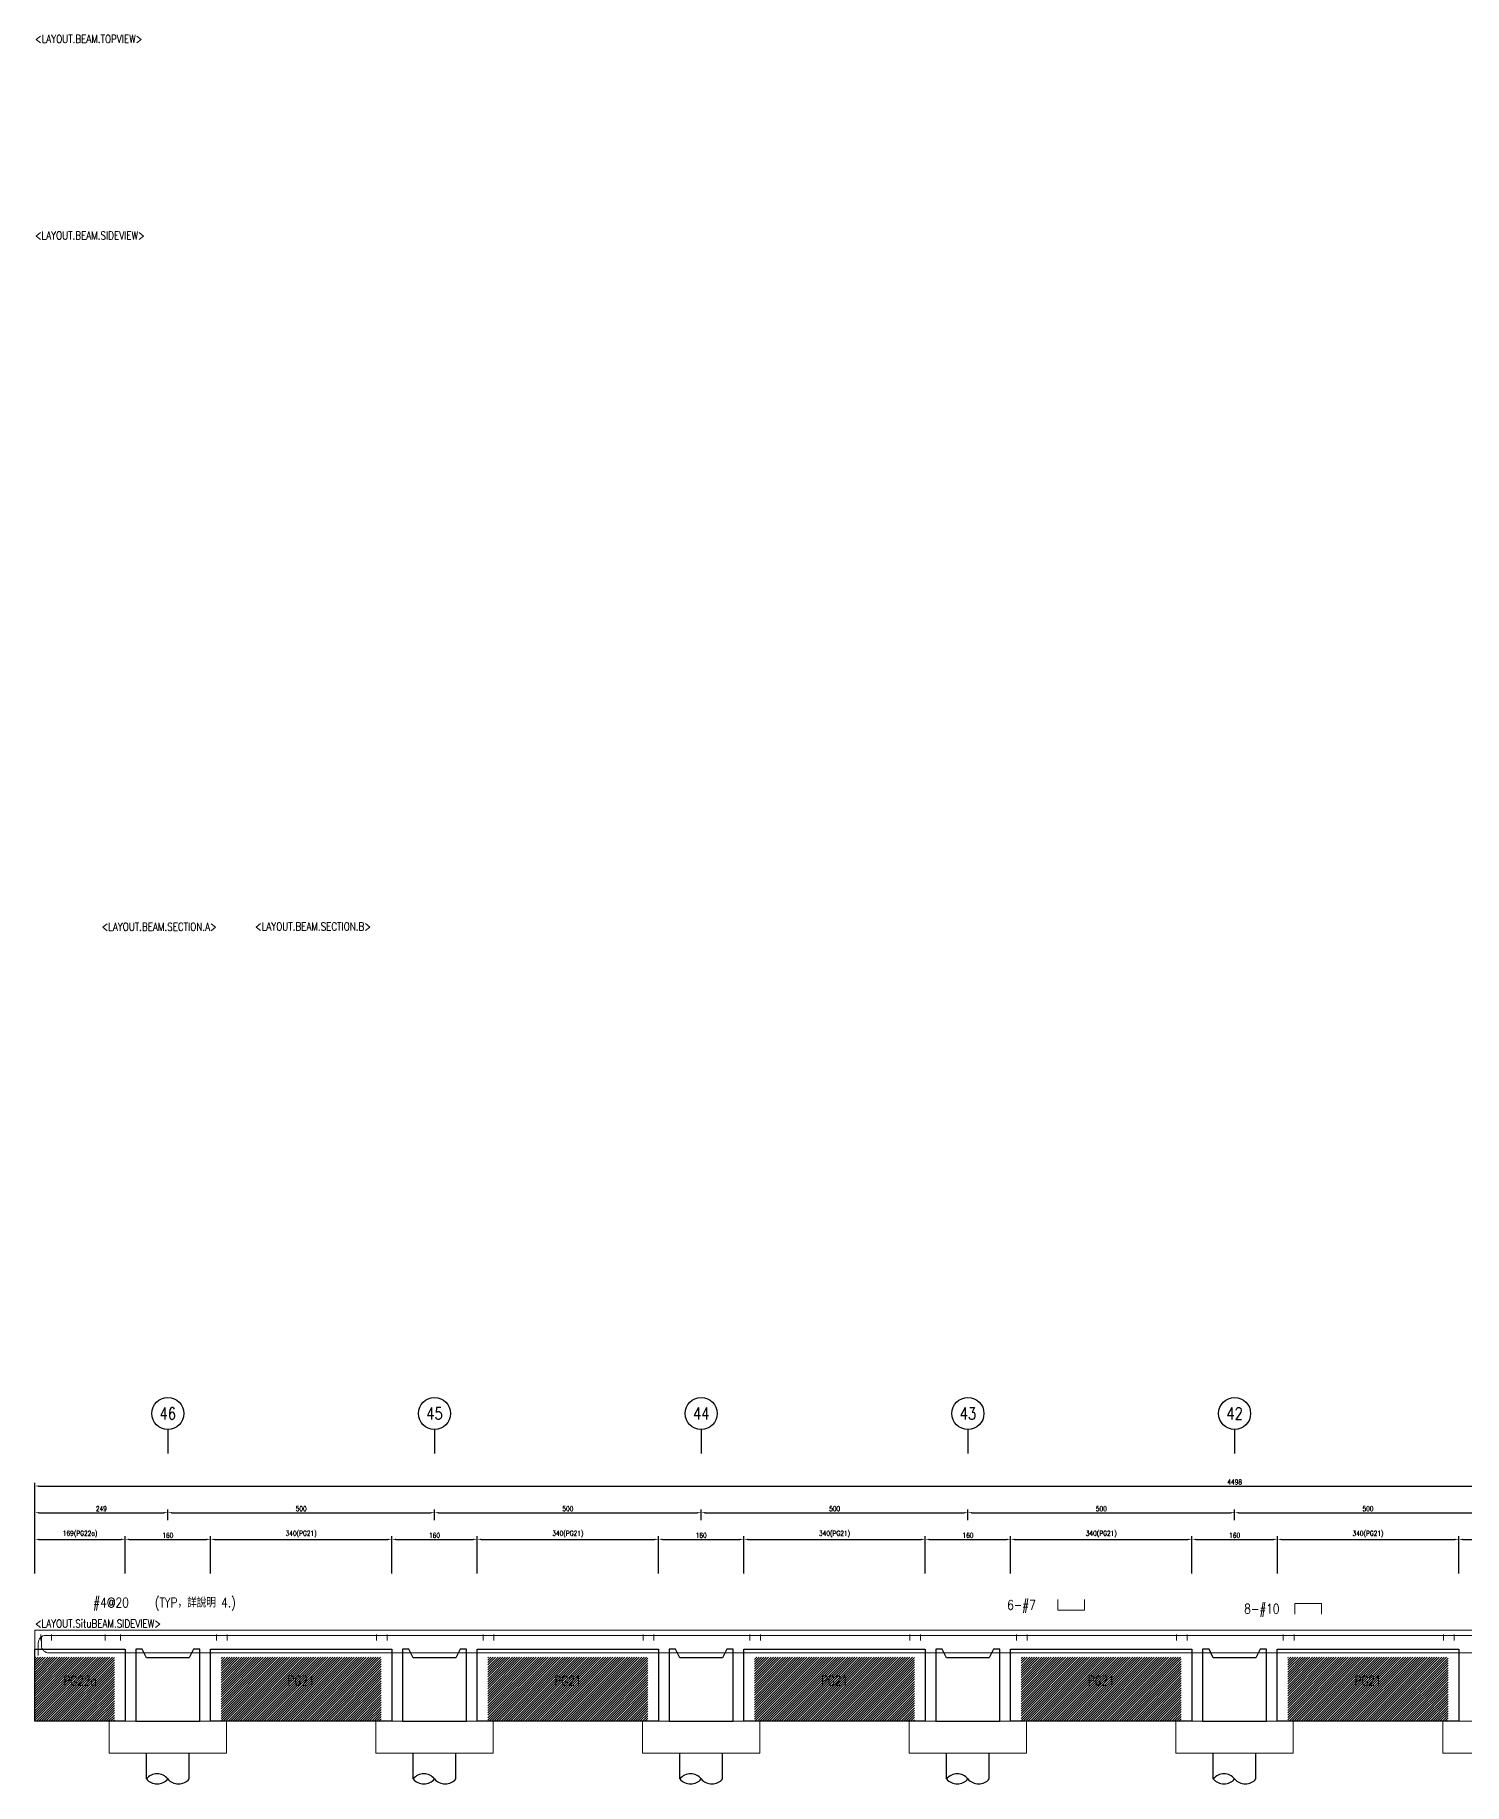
# Model space of a CAD drawing. Extents: x -4754 to 4976, y -19960 to 3841.
# Drawn here: x -265 to 2414, y -133 to 3145 of the extents above; entities that cross this region are included whole.
import ezdxf
from ezdxf.enums import TextEntityAlignment as Align

# ---------------------------------------------------------------- set-up
doc = ezdxf.new("R2010")
doc.units = 0
doc.header["$LTSCALE"] = 3
doc.layers.get('0').update_dxf_attribs({"linetype": 'CONTINUOUS'})
doc.layers.add('HB_0', color=7, linetype='CONTINUOUS', transparency=0.5)
for name, color, linetype in [('HB_DIM', 1, 'CONTINUOUS'), ('HB_TXT_CTEXT', 2, 'CONTINUOUS'), ('RCAD.PARM.Treatle', 2, 'CONTINUOUS'), ('鋼筋', 3, 'CONTINUOUS')]:
    doc.layers.add(name, color=color, linetype=linetype)
doc.styles.get("Standard").update_dxf_attribs({"font": 'ROMANS.shx', "width": 0.8, "bigfont": 'LCHINA.shx'})
doc.dimstyles.new('30', dxfattribs={"dimscale": 3, "dimtxt": 3, "dimasz": 2.5, "dimexe": 2, "dimexo": 2, "dimgap": 1, "dimtad": 1, "dimdsep": 46, "dimtxsty": 'Standard', "dimcen": 0, "dimclrd": 256, "dimclre": 256, "dimclrt": 2, "dimadec": 0, "dimazin": 0, "dimtfac": 1, "dimtix": 1, "dimtmove": 2, "dimatfit": 3, "dimfxl": 0, "dimtolj": 1, "dimtzin": 0, "dimarcsym": 0})

# ---------------------------------------------------------------- blocks, each defined once
blk = doc.blocks.new('pile_vertical_with_pilecap')
at = {"linetype": 'Continuous'}
for p, q in [((-40, -48.1), (-40, 0)), ((-40, -48.1), (-40, 0)), ((40, -48.1), (40, 0)), ((40, -48.1), (40, 0))]:
    blk.add_line(p, q, dxfattribs=at)
for centre, start, end in [((-20, -64.1), 38.718, 141.282), ((-20, -64.1), 38.718, 141.282), ((-20, -32), 218.718, 321.282), ((-20, -32), 218.718, 321.282), ((20, -32), 218.718, 321.282), ((20, -32), 218.718, 321.282)]:
    blk.add_arc(centre, 25.6, start, end, dxfattribs=at)
blk = doc.blocks.new('line_guide')
at = {"color": 4, "linetype": 'Continuous'}
blk.add_line((0, 0), (0, -45), dxfattribs=at)
blk.add_circle((0, 30), 30, dxfattribs=at)
at = {"color": 4, "linetype": 'Continuous', "width": 0.8}
blk.add_attdef('A', text='', height=22.5, dxfattribs=at).set_placement((0, 30), align=Align.MIDDLE)
blk = doc.blocks.new('*D60')
at = {"layer": 'HB_DIM', "linetype": 'Continuous', "lineweight": -2}
for p, q in [((-265.4, 261.2), (-265.4, 431.2)), ((4232.6, 261.2), (4232.6, 431.2)), ((-257.9, 425.2), (4225.1, 425.2))]:
    blk.add_line(p, q, dxfattribs=at)
at = {"layer": 'HB_DIM'}
for points in [[(-257.9, 426.4), (-257.9, 423.9), (-265.4, 425.2)], [(4225.1, 423.9), (4225.1, 426.4), (4232.6, 425.2)]]:
    blk.add_solid(points, dxfattribs=at)
at = {"layer": 'HB_DIM', "color": 2, "linetype": 'Continuous', "insert": (1983.6, 432.7), "char_height": 9, "attachment_point": 5, "rotation": 0}
blk.add_mtext('\\A1;4498', dxfattribs=at)
blk = doc.blocks.new('*D61')
at = {"layer": 'HB_DIM', "linetype": 'Continuous', "lineweight": -2}
for p, q in [((-265.4, 261.2), (-265.4, 331.2)), ((-96.4, 261.2), (-96.4, 331.2)), ((-257.9, 325.2), (-103.9, 325.2))]:
    blk.add_line(p, q, dxfattribs=at)
at = {"layer": 'HB_DIM'}
for points in [[(-257.9, 326.4), (-257.9, 323.9), (-265.4, 325.2)], [(-103.9, 323.9), (-103.9, 326.4), (-96.4, 325.2)]]:
    blk.add_solid(points, dxfattribs=at)
at = {"layer": 'HB_DIM', "color": 2, "linetype": 'Continuous', "insert": (-180.9, 335.1), "char_height": 9, "attachment_point": 5, "rotation": 0}
blk.add_mtext('\\A1;169(PG22a)', dxfattribs=at)
blk = doc.blocks.new('*D62')
at = {"layer": 'HB_DIM', "linetype": 'Continuous', "lineweight": -2}
for p, q in [((-96.4, 261.2), (-96.4, 331.2)), ((63.6, 261.2), (63.6, 331.2)), ((-88.9, 325.2), (56.1, 325.2))]:
    blk.add_line(p, q, dxfattribs=at)
at = {"layer": 'HB_DIM'}
for points in [[(-88.9, 326.4), (-88.9, 323.9), (-96.4, 325.2)], [(56.1, 323.9), (56.1, 326.4), (63.6, 325.2)]]:
    blk.add_solid(points, dxfattribs=at)
at = {"layer": 'HB_DIM', "color": 2, "linetype": 'Continuous', "insert": (-16.4, 332.7), "char_height": 9, "attachment_point": 5, "rotation": 0}
blk.add_mtext('\\A1;160', dxfattribs=at)
blk = doc.blocks.new('*D63')
at = {"layer": 'HB_DIM', "linetype": 'Continuous', "lineweight": -2}
for p, q in [((63.6, 261.2), (63.6, 331.2)), ((403.6, 261.2), (403.6, 331.2)), ((71.1, 325.2), (396.1, 325.2))]:
    blk.add_line(p, q, dxfattribs=at)
at = {"layer": 'HB_DIM'}
for points in [[(71.1, 326.4), (71.1, 323.9), (63.6, 325.2)], [(396.1, 323.9), (396.1, 326.4), (403.6, 325.2)]]:
    blk.add_solid(points, dxfattribs=at)
at = {"layer": 'HB_DIM', "color": 2, "linetype": 'Continuous', "insert": (233.6, 335.1), "char_height": 9, "attachment_point": 5, "rotation": 0}
blk.add_mtext('\\A1;340(PG21)', dxfattribs=at)
blk = doc.blocks.new('*D64')
at = {"layer": 'HB_DIM', "linetype": 'Continuous', "lineweight": -2}
for p, q in [((403.6, 261.2), (403.6, 331.2)), ((563.6, 261.2), (563.6, 331.2)), ((411.1, 325.2), (556.1, 325.2))]:
    blk.add_line(p, q, dxfattribs=at)
at = {"layer": 'HB_DIM'}
for points in [[(411.1, 326.4), (411.1, 323.9), (403.6, 325.2)], [(556.1, 323.9), (556.1, 326.4), (563.6, 325.2)]]:
    blk.add_solid(points, dxfattribs=at)
at = {"layer": 'HB_DIM', "color": 2, "linetype": 'Continuous', "insert": (483.6, 332.7), "char_height": 9, "attachment_point": 5, "rotation": 0}
blk.add_mtext('\\A1;160', dxfattribs=at)
blk = doc.blocks.new('*D65')
at = {"layer": 'HB_DIM', "linetype": 'Continuous', "lineweight": -2}
for p, q in [((563.6, 261.2), (563.6, 331.2)), ((903.6, 261.2), (903.6, 331.2)), ((571.1, 325.2), (896.1, 325.2))]:
    blk.add_line(p, q, dxfattribs=at)
at = {"layer": 'HB_DIM'}
for points in [[(571.1, 326.4), (571.1, 323.9), (563.6, 325.2)], [(896.1, 323.9), (896.1, 326.4), (903.6, 325.2)]]:
    blk.add_solid(points, dxfattribs=at)
at = {"layer": 'HB_DIM', "color": 2, "linetype": 'Continuous', "insert": (733.6, 335.1), "char_height": 9, "attachment_point": 5, "rotation": 0}
blk.add_mtext('\\A1;340(PG21)', dxfattribs=at)
blk = doc.blocks.new('*D66')
at = {"layer": 'HB_DIM', "linetype": 'Continuous', "lineweight": -2}
for p, q in [((903.6, 261.2), (903.6, 331.2)), ((1063.6, 261.2), (1063.6, 331.2)), ((911.1, 325.2), (1056.1, 325.2))]:
    blk.add_line(p, q, dxfattribs=at)
at = {"layer": 'HB_DIM'}
for points in [[(911.1, 326.4), (911.1, 323.9), (903.6, 325.2)], [(1056.1, 323.9), (1056.1, 326.4), (1063.6, 325.2)]]:
    blk.add_solid(points, dxfattribs=at)
at = {"layer": 'HB_DIM', "color": 2, "linetype": 'Continuous', "insert": (983.6, 332.7), "char_height": 9, "attachment_point": 5, "rotation": 0}
blk.add_mtext('\\A1;160', dxfattribs=at)
blk = doc.blocks.new('*D67')
at = {"layer": 'HB_DIM', "linetype": 'Continuous', "lineweight": -2}
for p, q in [((1063.6, 261.2), (1063.6, 331.2)), ((1403.6, 261.2), (1403.6, 331.2)), ((1071.1, 325.2), (1396.1, 325.2))]:
    blk.add_line(p, q, dxfattribs=at)
at = {"layer": 'HB_DIM'}
for points in [[(1071.1, 326.4), (1071.1, 323.9), (1063.6, 325.2)], [(1396.1, 323.9), (1396.1, 326.4), (1403.6, 325.2)]]:
    blk.add_solid(points, dxfattribs=at)
at = {"layer": 'HB_DIM', "color": 2, "linetype": 'Continuous', "insert": (1233.6, 335.1), "char_height": 9, "attachment_point": 5, "rotation": 0}
blk.add_mtext('\\A1;340(PG21)', dxfattribs=at)
blk = doc.blocks.new('*D68')
at = {"layer": 'HB_DIM', "linetype": 'Continuous', "lineweight": -2}
for p, q in [((1403.6, 261.2), (1403.6, 331.2)), ((1563.6, 261.2), (1563.6, 331.2)), ((1411.1, 325.2), (1556.1, 325.2))]:
    blk.add_line(p, q, dxfattribs=at)
at = {"layer": 'HB_DIM'}
for points in [[(1411.1, 326.4), (1411.1, 323.9), (1403.6, 325.2)], [(1556.1, 323.9), (1556.1, 326.4), (1563.6, 325.2)]]:
    blk.add_solid(points, dxfattribs=at)
at = {"layer": 'HB_DIM', "color": 2, "linetype": 'Continuous', "insert": (1483.6, 332.7), "char_height": 9, "attachment_point": 5, "rotation": 0}
blk.add_mtext('\\A1;160', dxfattribs=at)
blk = doc.blocks.new('*D69')
at = {"layer": 'HB_DIM', "linetype": 'Continuous', "lineweight": -2}
for p, q in [((1563.6, 261.2), (1563.6, 331.2)), ((1903.6, 261.2), (1903.6, 331.2)), ((1571.1, 325.2), (1896.1, 325.2))]:
    blk.add_line(p, q, dxfattribs=at)
at = {"layer": 'HB_DIM'}
for points in [[(1571.1, 326.4), (1571.1, 323.9), (1563.6, 325.2)], [(1896.1, 323.9), (1896.1, 326.4), (1903.6, 325.2)]]:
    blk.add_solid(points, dxfattribs=at)
at = {"layer": 'HB_DIM', "color": 2, "linetype": 'Continuous', "insert": (1733.6, 335.1), "char_height": 9, "attachment_point": 5, "rotation": 0}
blk.add_mtext('\\A1;340(PG21)', dxfattribs=at)
blk = doc.blocks.new('*D70')
at = {"layer": 'HB_DIM', "linetype": 'Continuous', "lineweight": -2}
for p, q in [((1903.6, 261.2), (1903.6, 331.2)), ((2063.6, 261.2), (2063.6, 331.2)), ((1911.1, 325.2), (2056.1, 325.2))]:
    blk.add_line(p, q, dxfattribs=at)
at = {"layer": 'HB_DIM'}
for points in [[(1911.1, 326.4), (1911.1, 323.9), (1903.6, 325.2)], [(2056.1, 323.9), (2056.1, 326.4), (2063.6, 325.2)]]:
    blk.add_solid(points, dxfattribs=at)
at = {"layer": 'HB_DIM', "color": 2, "linetype": 'Continuous', "insert": (1983.6, 332.7), "char_height": 9, "attachment_point": 5, "rotation": 0}
blk.add_mtext('\\A1;160', dxfattribs=at)
blk = doc.blocks.new('*D71')
at = {"layer": 'HB_DIM', "linetype": 'Continuous', "lineweight": -2}
for p, q in [((2063.6, 261.2), (2063.6, 331.2)), ((2403.6, 261.2), (2403.6, 331.2)), ((2071.1, 325.2), (2396.1, 325.2))]:
    blk.add_line(p, q, dxfattribs=at)
at = {"layer": 'HB_DIM'}
for points in [[(2071.1, 326.4), (2071.1, 323.9), (2063.6, 325.2)], [(2396.1, 323.9), (2396.1, 326.4), (2403.6, 325.2)]]:
    blk.add_solid(points, dxfattribs=at)
at = {"layer": 'HB_DIM', "color": 2, "linetype": 'Continuous', "insert": (2233.6, 335.1), "char_height": 9, "attachment_point": 5, "rotation": 0}
blk.add_mtext('\\A1;340(PG21)', dxfattribs=at)
blk = doc.blocks.new('*D72')
at = {"layer": 'HB_DIM', "linetype": 'Continuous', "lineweight": -2}
for p, q in [((2403.6, 261.2), (2403.6, 331.2)), ((2563.6, 261.2), (2563.6, 331.2)), ((2411.1, 325.2), (2556.1, 325.2))]:
    blk.add_line(p, q, dxfattribs=at)
at = {"layer": 'HB_DIM'}
for points in [[(2411.1, 326.4), (2411.1, 323.9), (2403.6, 325.2)], [(2556.1, 323.9), (2556.1, 326.4), (2563.6, 325.2)]]:
    blk.add_solid(points, dxfattribs=at)
at = {"layer": 'HB_DIM', "color": 2, "linetype": 'Continuous', "insert": (2483.6, 332.7), "char_height": 9, "attachment_point": 5, "rotation": 0}
blk.add_mtext('\\A1;160', dxfattribs=at)
blk = doc.blocks.new('*D80')
at = {"layer": 'HB_DIM', "linetype": 'Continuous', "lineweight": -2}
for p, q in [((-265.4, 261.2), (-265.4, 381.2)), ((-257.9, 375.2), (-23.9, 375.2)), ((-16.4, 361.2), (-16.4, 381.2))]:
    blk.add_line(p, q, dxfattribs=at)
at = {"layer": 'HB_DIM'}
for points in [[(-257.9, 376.4), (-257.9, 373.9), (-265.4, 375.2)], [(-23.9, 373.9), (-23.9, 376.4), (-16.4, 375.2)]]:
    blk.add_solid(points, dxfattribs=at)
at = {"layer": 'HB_DIM', "color": 2, "linetype": 'Continuous', "insert": (-140.9, 382.7), "char_height": 9, "attachment_point": 5, "rotation": 0}
blk.add_mtext('\\A1;249', dxfattribs=at)
blk = doc.blocks.new('*D81')
at = {"layer": 'HB_DIM', "linetype": 'Continuous', "lineweight": -2}
for p, q in [((-16.4, 361.2), (-16.4, 381.2)), ((-8.9, 375.2), (476.1, 375.2)), ((483.6, 361.2), (483.6, 381.2))]:
    blk.add_line(p, q, dxfattribs=at)
at = {"layer": 'HB_DIM'}
for points in [[(-8.9, 376.4), (-8.9, 373.9), (-16.4, 375.2)], [(476.1, 373.9), (476.1, 376.4), (483.6, 375.2)]]:
    blk.add_solid(points, dxfattribs=at)
at = {"layer": 'HB_DIM', "color": 2, "linetype": 'Continuous', "insert": (233.6, 382.7), "char_height": 9, "attachment_point": 5, "rotation": 0}
blk.add_mtext('\\A1;500', dxfattribs=at)
blk = doc.blocks.new('*D82')
at = {"layer": 'HB_DIM', "linetype": 'Continuous', "lineweight": -2}
for p, q in [((483.6, 361.2), (483.6, 381.2)), ((491.1, 375.2), (976.1, 375.2)), ((983.6, 361.2), (983.6, 381.2))]:
    blk.add_line(p, q, dxfattribs=at)
at = {"layer": 'HB_DIM'}
for points in [[(491.1, 376.4), (491.1, 373.9), (483.6, 375.2)], [(976.1, 373.9), (976.1, 376.4), (983.6, 375.2)]]:
    blk.add_solid(points, dxfattribs=at)
at = {"layer": 'HB_DIM', "color": 2, "linetype": 'Continuous', "insert": (733.6, 382.7), "char_height": 9, "attachment_point": 5, "rotation": 0}
blk.add_mtext('\\A1;500', dxfattribs=at)
blk = doc.blocks.new('*D83')
at = {"layer": 'HB_DIM', "linetype": 'Continuous', "lineweight": -2}
for p, q in [((983.6, 361.2), (983.6, 381.2)), ((991.1, 375.2), (1476.1, 375.2)), ((1483.6, 361.2), (1483.6, 381.2))]:
    blk.add_line(p, q, dxfattribs=at)
at = {"layer": 'HB_DIM'}
for points in [[(991.1, 376.4), (991.1, 373.9), (983.6, 375.2)], [(1476.1, 373.9), (1476.1, 376.4), (1483.6, 375.2)]]:
    blk.add_solid(points, dxfattribs=at)
at = {"layer": 'HB_DIM', "color": 2, "linetype": 'Continuous', "insert": (1233.6, 382.7), "char_height": 9, "attachment_point": 5, "rotation": 0}
blk.add_mtext('\\A1;500', dxfattribs=at)
blk = doc.blocks.new('*D84')
at = {"layer": 'HB_DIM', "linetype": 'Continuous', "lineweight": -2}
for p, q in [((1483.6, 361.2), (1483.6, 381.2)), ((1491.1, 375.2), (1976.1, 375.2)), ((1983.6, 361.2), (1983.6, 381.2))]:
    blk.add_line(p, q, dxfattribs=at)
at = {"layer": 'HB_DIM'}
for points in [[(1491.1, 376.4), (1491.1, 373.9), (1483.6, 375.2)], [(1976.1, 373.9), (1976.1, 376.4), (1983.6, 375.2)]]:
    blk.add_solid(points, dxfattribs=at)
at = {"layer": 'HB_DIM', "color": 2, "linetype": 'Continuous', "insert": (1733.6, 382.7), "char_height": 9, "attachment_point": 5, "rotation": 0}
blk.add_mtext('\\A1;500', dxfattribs=at)
blk = doc.blocks.new('*D85')
at = {"layer": 'HB_DIM', "linetype": 'Continuous', "lineweight": -2}
for p, q in [((1983.6, 361.2), (1983.6, 381.2)), ((1991.1, 375.2), (2476.1, 375.2)), ((2483.6, 361.2), (2483.6, 381.2))]:
    blk.add_line(p, q, dxfattribs=at)
at = {"layer": 'HB_DIM'}
for points in [[(1991.1, 376.4), (1991.1, 373.9), (1983.6, 375.2)], [(2476.1, 373.9), (2476.1, 376.4), (2483.6, 375.2)]]:
    blk.add_solid(points, dxfattribs=at)
at = {"layer": 'HB_DIM', "color": 2, "linetype": 'Continuous', "insert": (2233.6, 382.7), "char_height": 9, "attachment_point": 5, "rotation": 0}
blk.add_mtext('\\A1;500', dxfattribs=at)

msp = doc.modelspace()

# ---------------------------------------------------------------- hatches: boundary and pattern name
at = {"layer": 'HB_0', "linetype": 'Continuous'}
h = msp.add_hatch(dxfattribs=at)
h.set_pattern_fill('ANSI31', color=256, style=0)
h.paths.add_polyline_path([(-265.427, 104.198), (-116.427, 104.198), (-116.427, -15.802), (-265.427, -15.802)], flags=17)
h = msp.add_hatch(dxfattribs=at)
h.set_pattern_fill('ANSI31', color=256, style=0)
h.paths.add_polyline_path([(83.573, 104.198), (383.573, 104.198), (383.573, -15.802), (83.573, -15.802)], flags=17)
h = msp.add_hatch(dxfattribs=at)
h.set_pattern_fill('ANSI31', color=256, style=0)
h.paths.add_polyline_path([(583.573, 104.198), (883.573, 104.198), (883.573, -15.802), (583.573, -15.802)], flags=17)
h = msp.add_hatch(dxfattribs=at)
h.set_pattern_fill('ANSI31', color=256, style=0)
h.paths.add_polyline_path([(1083.573, 104.198), (1383.573, 104.198), (1383.573, -15.802), (1083.573, -15.802)], flags=17)
h = msp.add_hatch(dxfattribs=at)
h.set_pattern_fill('ANSI31', color=256, style=0)
h.paths.add_polyline_path([(1583.573, 104.198), (1883.573, 104.198), (1883.573, -15.802), (1583.573, -15.802)], flags=17)
h = msp.add_hatch(dxfattribs=at)
h.set_pattern_fill('ANSI31', color=256, style=0)
h.paths.add_polyline_path([(2083.573, 104.198), (2383.573, 104.198), (2383.573, -15.802), (2083.573, -15.802)], flags=17)

# ---------------------------------------------------------------- linework, layer by layer
at = {"layer": 'HB_0', "lineweight": 5}
msp.add_lwpolyline([(-265.427, -15.802), (-265.427, 155.198), (4232.573, 155.198), (4232.573, -15.802), (-265.427, -15.802)], dxfattribs=at)
at = {"layer": 'HB_0', "color": 1, "linetype": 'Continuous'}
for points in [[(-265.427, 119.198), (-116.427, 119.198), (-96.427, 119.198), (-96.427, -15.802), (-116.427, -15.802), (-265.427, -15.802), (-265.427, 119.198)], [(43.573, -15.802), (43.573, 119.198), (31.573, 119.198), (23.573, 103.198), (-56.427, 103.198), (-64.427, 119.198), (-76.427, 119.198), (-76.427, -15.802), (43.573, -15.802)], [(63.573, 119.198), (83.573, 119.198), (383.573, 119.198), (403.573, 119.198), (403.573, -15.802), (383.573, -15.802), (83.573, -15.802), (63.573, -15.802), (63.573, 119.198)], [(543.573, -15.802), (543.573, 119.198), (531.573, 119.198), (523.573, 103.198), (443.573, 103.198), (435.573, 119.198), (423.573, 119.198), (423.573, -15.802), (543.573, -15.802)], [(563.573, 119.198), (583.573, 119.198), (883.573, 119.198), (903.573, 119.198), (903.573, -15.802), (883.573, -15.802), (583.573, -15.802), (563.573, -15.802), (563.573, 119.198)], [(1043.573, -15.802), (1043.573, 119.198), (1031.573, 119.198), (1023.573, 103.198), (943.573, 103.198), (935.573, 119.198), (923.573, 119.198), (923.573, -15.802), (1043.573, -15.802)], [(1063.573, 119.198), (1083.573, 119.198), (1383.573, 119.198), (1403.573, 119.198), (1403.573, -15.802), (1383.573, -15.802), (1083.573, -15.802), (1063.573, -15.802), (1063.573, 119.198)], [(1543.573, -15.802), (1543.573, 119.198), (1531.573, 119.198), (1523.573, 103.198), (1443.573, 103.198), (1435.573, 119.198), (1423.573, 119.198), (1423.573, -15.802), (1543.573, -15.802)], [(1563.573, 119.198), (1583.573, 119.198), (1883.573, 119.198), (1903.573, 119.198), (1903.573, -15.802), (1883.573, -15.802), (1583.573, -15.802), (1563.573, -15.802), (1563.573, 119.198)], [(2043.573, -15.802), (2043.573, 119.198), (2031.573, 119.198), (2023.573, 103.198), (1943.573, 103.198), (1935.573, 119.198), (1923.573, 119.198), (1923.573, -15.802), (2043.573, -15.802)], [(2063.573, 119.198), (2083.573, 119.198), (2383.573, 119.198), (2403.573, 119.198), (2403.573, -15.802), (2383.573, -15.802), (2083.573, -15.802), (2063.573, -15.802), (2063.573, 119.198)]]:
    msp.add_lwpolyline(points, dxfattribs=at)
at = {"layer": 'HB_0', "lineweight": 5}
for points in [[(-126.427, -75.802, -160), (93.573, -75.802, -160), (93.573, -15.802, -160), (-126.427, -15.802, -160), (-126.427, -75.802, -160)], [(373.573, -75.802, -160), (593.573, -75.802, -160), (593.573, -15.802, -160), (373.573, -15.802, -160), (373.573, -75.802, -160)], [(873.573, -75.802, -160), (1093.573, -75.802, -160), (1093.573, -15.802, -160), (873.573, -15.802, -160), (873.573, -75.802, -160)], [(1373.573, -75.802, -160), (1593.573, -75.802, -160), (1593.573, -15.802, -160), (1373.573, -15.802, -160), (1373.573, -75.802, -160)], [(1873.573, -75.802, -160), (2093.573, -75.802, -160), (2093.573, -15.802, -160), (1873.573, -15.802, -160), (1873.573, -75.802, -160)], [(2373.573, -75.802, -160), (2593.573, -75.802, -160), (2593.573, -15.802, -160), (2373.573, -15.802, -160), (2373.573, -75.802, -160)]]:
    msp.add_polyline3d(points, dxfattribs=at)
at = {"layer": 'HB_DIM', "color": 1, "linetype": 'Continuous'}
for points in [[(-234.157, 146.628, 0, 1.25, 0), (-224.157, 156.628, 0, 0, 0), (-174.157, 206.628, 0, 0, 0), (-156.157, 206.628, 0, 0, 0)], [(1539.071, 112.198, 0, 1.25, 0), (1539.071, 127.198, 0, 0, 0), (1539.071, 202.198, 0, 0, 0), (1557.071, 202.198, 0, 0, 0)], [(1983.573, 145.198, 0, 1.25, 0), (1983.573, 160.198, 0, 0, 0), (1983.573, 195.198, 0, 0, 0), (2001.573, 195.198, 0, 0, 0)]]:
    msp.add_lwpolyline(points, format="xyseb", dxfattribs=at)
at = {"layer": 'HB_TXT_CTEXT', "lineweight": 5}
for points in [[(1652.071, 212.198, -37.62), (1652.071, 192.198, -37.62), (1702.071, 192.198, -37.62), (1702.071, 212.198, -37.62)], [(2096.573, 185.198, -37.12), (2096.573, 205.198, -37.12), (2146.573, 205.198, -37.12), (2146.573, 185.198, -37.12)]]:
    msp.add_polyline3d(points, dxfattribs=at)
at = {"layer": '鋼筋', "lineweight": 5}
for p, q in [((-254.157, 146.628, -36.23), (-254.157, 146.628, 36.23)), ((-254.157, 143.453, 39.405), (-254.157, 135.833, 39.405)), ((-254.157, 135.82, -33.087), (-254.157, 141.208, -38.475)), ((-253.427, 143.308, -37.62), (-253.427, 126.688, -37.62)), ((-244.937, 145.198, -37.12), (4212.083, 145.198, -37.12)), ((-234.157, 146.628, -36.23), (-234.157, 146.628, 36.23)), ((-234.157, 143.453, 39.405), (-234.157, 135.833, 39.405)), ((-234.157, 135.82, -33.087), (-234.157, 141.208, -38.475)), ((-134.157, 146.628, -36.23), (-134.157, 146.628, 36.23)), ((-134.157, 143.453, 39.405), (-134.157, 135.833, 39.405)), ((-134.157, 135.82, -33.087), (-134.157, 141.208, -38.475)), ((-105.157, 146.628, -36.23), (-105.157, 146.628, 36.23)), ((-105.157, 143.453, 39.405), (-105.157, 135.833, 39.405)), ((-105.157, 135.82, -33.087), (-105.157, 141.208, -38.475)), ((74.843, 146.628, -36.23), (74.843, 146.628, 36.23)), ((74.843, 143.453, 39.405), (74.843, 135.833, 39.405)), ((74.843, 135.82, -33.087), (74.843, 141.208, -38.475)), ((94.843, 146.628, -36.23), (94.843, 146.628, 36.23)), ((94.843, 143.453, 39.405), (94.843, 135.833, 39.405)), ((94.843, 135.82, -33.087), (94.843, 141.208, -38.475)), ((374.843, 146.628, -36.23), (374.843, 146.628, 36.23)), ((374.843, 143.453, 39.405), (374.843, 135.833, 39.405)), ((374.843, 135.82, -33.087), (374.843, 141.208, -38.475)), ((394.843, 146.628, -36.23), (394.843, 146.628, 36.23)), ((394.843, 143.453, 39.405), (394.843, 135.833, 39.405)), ((394.843, 135.82, -33.087), (394.843, 141.208, -38.475)), ((574.843, 146.628, -36.23), (574.843, 146.628, 36.23)), ((574.843, 143.453, 39.405), (574.843, 135.833, 39.405)), ((574.843, 135.82, -33.087), (574.843, 141.208, -38.475)), ((594.843, 146.628, -36.23), (594.843, 146.628, 36.23)), ((594.843, 143.453, 39.405), (594.843, 135.833, 39.405)), ((594.843, 135.82, -33.087), (594.843, 141.208, -38.475)), ((874.843, 146.628, -36.23), (874.843, 146.628, 36.23)), ((874.843, 143.453, 39.405), (874.843, 135.833, 39.405)), ((874.843, 135.82, -33.087), (874.843, 141.208, -38.475)), ((894.843, 146.628, -36.23), (894.843, 146.628, 36.23)), ((894.843, 143.453, 39.405), (894.843, 135.833, 39.405)), ((894.843, 135.82, -33.087), (894.843, 141.208, -38.475)), ((1074.843, 146.628, -36.23), (1074.843, 146.628, 36.23)), ((1074.843, 143.453, 39.405), (1074.843, 135.833, 39.405)), ((1074.843, 135.82, -33.087), (1074.843, 141.208, -38.475)), ((1094.843, 146.628, -36.23), (1094.843, 146.628, 36.23)), ((1094.843, 143.453, 39.405), (1094.843, 135.833, 39.405)), ((1094.843, 135.82, -33.087), (1094.843, 141.208, -38.475)), ((1374.843, 146.628, -36.23), (1374.843, 146.628, 36.23)), ((1374.843, 143.453, 39.405), (1374.843, 135.833, 39.405)), ((1374.843, 135.82, -33.087), (1374.843, 141.208, -38.475)), ((1394.843, 146.628, -36.23), (1394.843, 146.628, 36.23)), ((1394.843, 143.453, 39.405), (1394.843, 135.833, 39.405)), ((1394.843, 135.82, -33.087), (1394.843, 141.208, -38.475)), ((1574.843, 146.628, -36.23), (1574.843, 146.628, 36.23)), ((1574.843, 143.453, 39.405), (1574.843, 135.833, 39.405)), ((1574.843, 135.82, -33.087), (1574.843, 141.208, -38.475)), ((1594.843, 146.628, -36.23), (1594.843, 146.628, 36.23)), ((1594.843, 143.453, 39.405), (1594.843, 135.833, 39.405)), ((1594.843, 135.82, -33.087), (1594.843, 141.208, -38.475)), ((1874.843, 146.628, -36.23), (1874.843, 146.628, 36.23)), ((1874.843, 143.453, 39.405), (1874.843, 135.833, 39.405)), ((1874.843, 135.82, -33.087), (1874.843, 141.208, -38.475)), ((1894.843, 146.628, -36.23), (1894.843, 146.628, 36.23)), ((1894.843, 143.453, 39.405), (1894.843, 135.833, 39.405)), ((1894.843, 135.82, -33.087), (1894.843, 141.208, -38.475)), ((2074.843, 146.628, -36.23), (2074.843, 146.628, 36.23)), ((2074.843, 143.453, 39.405), (2074.843, 135.833, 39.405)), ((2074.843, 135.82, -33.087), (2074.843, 141.208, -38.475)), ((2094.843, 146.628, -36.23), (2094.843, 146.628, 36.23)), ((2094.843, 143.453, 39.405), (2094.843, 135.833, 39.405)), ((2094.843, 135.82, -33.087), (2094.843, 141.208, -38.475)), ((2374.843, 146.628, -36.23), (2374.843, 146.628, 36.23)), ((2374.843, 143.453, 39.405), (2374.843, 135.833, 39.405)), ((2374.843, 135.82, -33.087), (2374.843, 141.208, -38.475)), ((2394.843, 146.628, -36.23), (2394.843, 146.628, 36.23)), ((2394.843, 143.453, 39.405), (2394.843, 135.833, 39.405)), ((2394.843, 135.82, -33.087), (2394.843, 141.208, -38.475)), ((-259.427, 107.588, -37.12), (-259.427, 130.708, -37.12)), ((-238.937, 112.198, -37.62), (4206.083, 112.198, -37.62))]:
    msp.add_line(p, q, dxfattribs=at)
at = {"layer": '鋼筋', "lineweight": 5, "extrusion": (0, 0, -1)}
msp.add_arc((244.937, 130.708, 37.12), 14.49, 0, 90, dxfattribs=at)
at = {"layer": '鋼筋', "lineweight": 5, "extrusion": (1, -3.67394e-16, 0)}
for centre, start, end in [((143.453, -36.23, -254.157), 225, 0), ((143.453, 36.23, -254.157), 0, 90), ((143.453, -36.23, -234.157), 225, 0), ((143.453, -36.23, -134.157), 225, 0), ((143.453, -36.23, -105.157), 225, 0), ((143.453, -36.23, 74.843), 225, 0), ((143.453, -36.23, 94.843), 225, 0), ((143.453, -36.23, 374.843), 225, 0), ((143.453, -36.23, 394.843), 225, 0), ((143.453, -36.23, 574.843), 225, 0), ((143.453, -36.23, 594.843), 225, 0), ((143.453, -36.23, 874.843), 225, 0), ((143.453, -36.23, 894.843), 225, 0), ((143.453, -36.23, 1074.843), 225, 0), ((143.453, -36.23, 1094.843), 225, 0), ((143.453, -36.23, 1374.843), 225, 0), ((143.453, -36.23, 1394.843), 225, 0), ((143.453, -36.23, 1574.843), 225, 0), ((143.453, -36.23, 1594.843), 225, 0), ((143.453, -36.23, 1874.843), 225, 0), ((143.453, -36.23, 1894.843), 225, 0), ((143.453, -36.23, 2074.843), 225, 0), ((143.453, -36.23, 2094.843), 225, 0), ((143.453, -36.23, 2374.843), 225, 0), ((143.453, -36.23, 2394.843), 225, 0)]:
    msp.add_arc(centre, 3.175, start, end, dxfattribs=at)
at = {"layer": '鋼筋', "lineweight": 5, "extrusion": (1, -3.67394e-16, -8.4671e-37)}
for centre in [(143.453, 36.23, -234.157), (143.453, 36.23, -134.157), (143.453, 36.23, -105.157), (143.453, 36.23, 74.843), (143.453, 36.23, 94.843), (143.453, 36.23, 374.843), (143.453, 36.23, 394.843), (143.453, 36.23, 574.843), (143.453, 36.23, 594.843), (143.453, 36.23, 874.843), (143.453, 36.23, 894.843), (143.453, 36.23, 1074.843), (143.453, 36.23, 1094.843), (143.453, 36.23, 1374.843), (143.453, 36.23, 1394.843), (143.453, 36.23, 1574.843), (143.453, 36.23, 1594.843), (143.453, 36.23, 1874.843), (143.453, 36.23, 1894.843), (143.453, 36.23, 2074.843), (143.453, 36.23, 2094.843), (143.453, 36.23, 2374.843), (143.453, 36.23, 2394.843)]:
    msp.add_arc(centre, 3.175, 0, 90, dxfattribs=at)
at = {"layer": '鋼筋', "lineweight": 5}
msp.add_arc((-238.937, 126.688, -37.62), 14.49, 180, 270, dxfattribs=at)

# ---------------------------------------------------------------- block references
at = {"layer": 'HB_0', "linetype": 'Continuous'}
for p, values in [((-16.427, 531.198), {'A': '46'}), ((483.573, 531.198), {'A': '45'}), ((983.573, 531.198), {'A': '44'}), ((1483.573, 531.198), {'A': '43'}), ((1983.573, 531.198), {'A': '42'})]:
    msp.add_blockref('line_guide', p, dxfattribs=at).add_auto_attribs(values)
for p in [(-16.427, -75.802, -160), (483.573, -75.802, -160), (983.573, -75.802, -160), (1483.573, -75.802, -160), (1983.573, -75.802, -160)]:
    msp.add_blockref('pile_vertical_with_pilecap', p, dxfattribs=at)

# ---------------------------------------------------------------- texts
at = {"layer": 'HB_TXT_CTEXT', "linetype": 'Continuous', "width": 0.8}
for s, p in [('#4@20    (TYP，詳說明 4.)', (-156.157, 206.628, -36.23)), ('6-#7', (1557.071, 202.198, -37.62)), ('8-#10', (2001.573, 195.198, -37.12))]:
    msp.add_text(s, height=18, dxfattribs=at).set_placement(p, align=Align.MIDDLE_LEFT)
for s, p in [('PG22a', (-180.927, 60.198)), ('PG21', (233.573, 60.198)), ('PG21', (733.573, 60.198)), ('PG21', (1233.573, 60.198)), ('PG21', (1733.573, 60.198)), ('PG21', (2233.573, 60.198))]:
    msp.add_text(s, height=18, dxfattribs=at).set_placement(p, align=Align.MIDDLE)
at = {"layer": 'RCAD.PARM.Treatle', "color": 4, "linetype": 'Continuous', "width": 0.8}
for s, p in [('<LAYOUT.BEAM.TOPVIEW>', (-265.277, 3125.95)), ('<LAYOUT.BEAM.SIDEVIEW>', (-265.427, 2757.507)), ('<LAYOUT.SituBEAM.SIDEVIEW>', (-265.427, 155.198))]:
    msp.add_text(s, height=15, rotation=360, dxfattribs=at).set_placement(p, align=Align.BOTTOM_LEFT)
for s, p in [('<LAYOUT.BEAM.SECTION.A>', (-140.466, 1466.211)), ('<LAYOUT.BEAM.SECTION.B>', (147.252, 1466.577))]:
    msp.add_text(s, height=15, rotation=360, dxfattribs=at).set_placement(p)

# ---------------------------------------------------------------- dimensions: what is measured, and where the dimension line sits
at = {"layer": 'HB_DIM', "linetype": 'Continuous'}
for base, p1, p2, picture, middle in [((4232.573, 425.198), (-265.427, 255.198), (4232.573, 255.198), '*D60', (1983.573, 432.698)), ((-16.427, 375.198), (-265.427, 255.198), (-16.427, 355.198, 2481), '*D80', (-140.927, 382.698)), ((483.573, 375.198), (-16.427, 355.198, 2481), (483.573, 355.198, 1981), '*D81', (233.573, 382.698)), ((983.573, 375.198), (483.573, 355.198, 1981), (983.573, 355.198, 1481), '*D82', (733.573, 382.698)), ((1483.573, 375.198), (983.573, 355.198, 1481), (1483.573, 355.198, 981), '*D83', (1233.573, 382.698)), ((1983.573, 375.198), (1483.573, 355.198, 981), (1983.573, 355.198, 481), '*D84', (1733.573, 382.698)), ((2483.573, 375.198), (1983.573, 355.198, 481), (2483.573, 355.198, -19), '*D85', (2233.573, 382.698)), ((63.573, 325.198), (-96.427, 255.198), (63.573, 255.198), '*D62', (-16.427, 332.698)), ((563.573, 325.198), (403.573, 255.198), (563.573, 255.198), '*D64', (483.573, 332.698)), ((1063.573, 325.198), (903.573, 255.198), (1063.573, 255.198), '*D66', (983.573, 332.698)), ((1563.573, 325.198), (1403.573, 255.198), (1563.573, 255.198), '*D68', (1483.573, 332.698)), ((2063.573, 325.198), (1903.573, 255.198), (2063.573, 255.198), '*D70', (1983.573, 332.698)), ((2563.573, 325.198), (2403.573, 255.198), (2563.573, 255.198), '*D72', (2483.573, 332.698))]:
    dim = msp.add_linear_dim(base=base, p1=p1, p2=p2, angle=0, dimstyle='30', override={"dimpost": '<>'}, dxfattribs=at)
    dim.commit()
    dim.dimension.update_dxf_attribs({"geometry": picture, "text_midpoint": middle})
for base, p1, p2, text, picture, middle in [((-96.427, 325.198), (-265.427, 255.198), (-96.427, 255.198), '<>(PG22a)', '*D61', (-180.927, 335.056)), ((403.573, 325.198), (63.573, 255.198), (403.573, 255.198), '<>(PG21)', '*D63', (233.573, 335.056)), ((903.573, 325.198), (563.573, 255.198), (903.573, 255.198), '<>(PG21)', '*D65', (733.573, 335.056)), ((1403.573, 325.198), (1063.573, 255.198), (1403.573, 255.198), '<>(PG21)', '*D67', (1233.573, 335.056)), ((1903.573, 325.198), (1563.573, 255.198), (1903.573, 255.198), '<>(PG21)', '*D69', (1733.573, 335.056)), ((2403.573, 325.198), (2063.573, 255.198), (2403.573, 255.198), '<>(PG21)', '*D71', (2233.573, 335.056))]:
    dim = msp.add_linear_dim(base=base, p1=p1, p2=p2, angle=0, text=text, dimstyle='30', override={"dimpost": '<>'}, dxfattribs=at)
    dim.commit()
    dim.dimension.update_dxf_attribs({"geometry": picture, "text_midpoint": middle})

doc.saveas('drawing.dxf')
